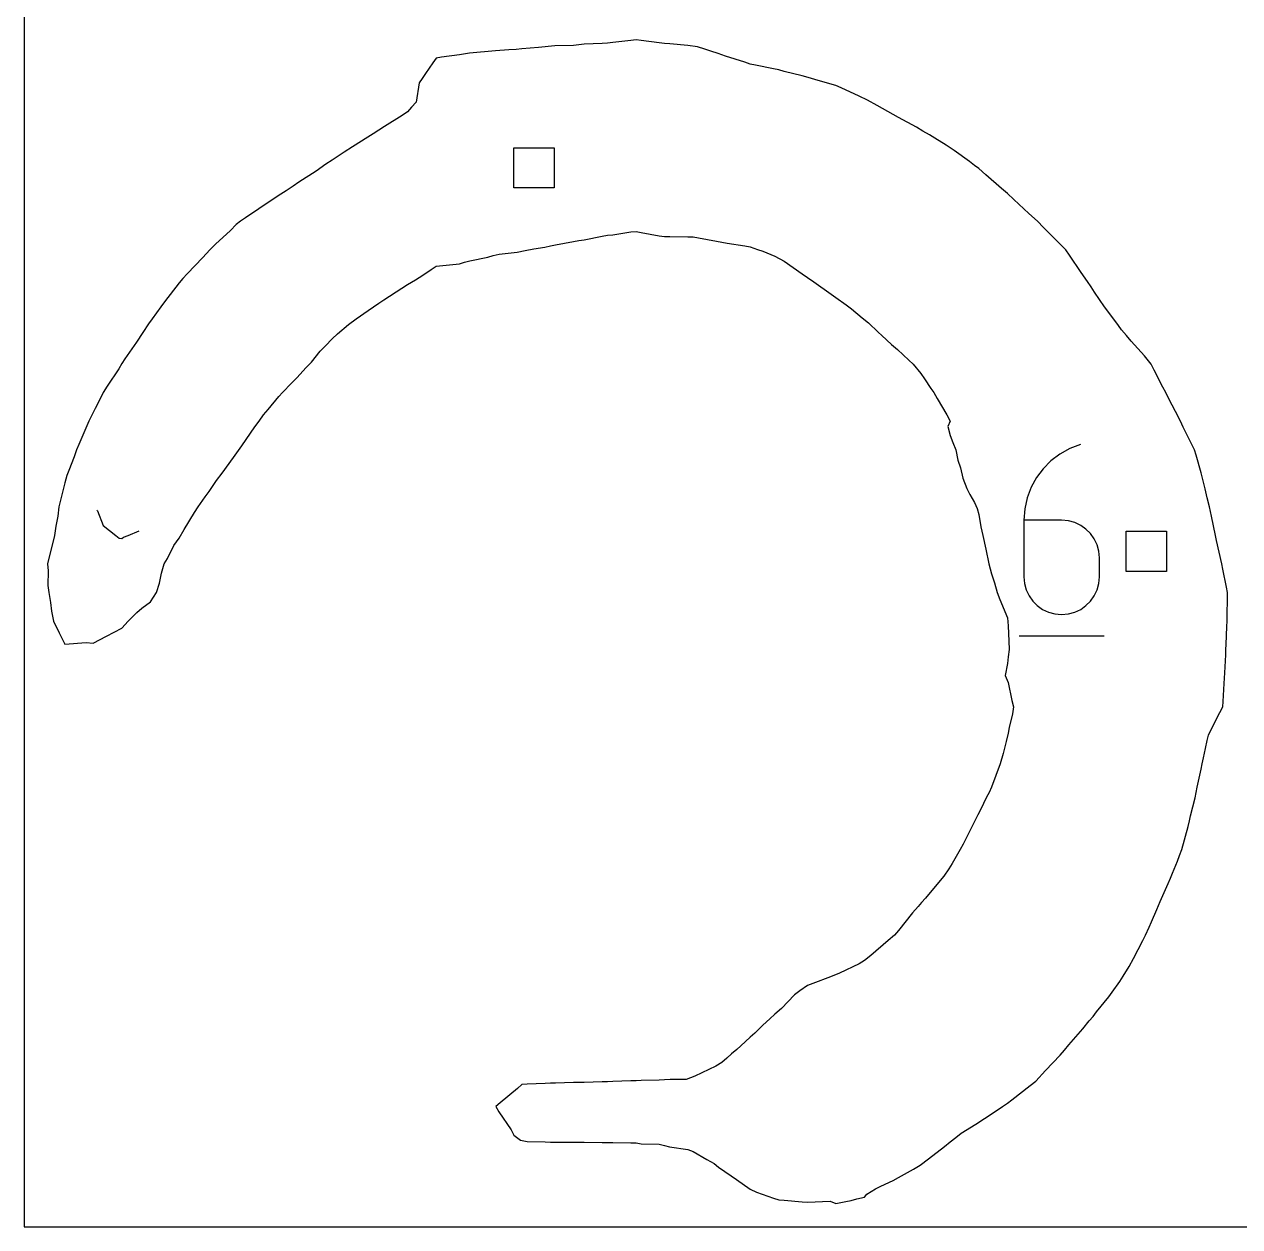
# Model space of a CAD drawing. Extents: x 0 to 12.2, y 0 to 12.
# Drawn here: x 0 to 4.841, y 0 to 4.791 of the extents above; entities that cross this region are included whole.
import ezdxf

# ---------------------------------------------------------------- set-up
doc = ezdxf.new("R2010")
doc.units = 0

msp = doc.modelspace()

# ---------------------------------------------------------------- linework, layer by layer
at = {"layer": 'annotation', "color": 1}
for p, q in [((4.164529, 3.099976), (4.125012, 3.078221)), ((4.207593, 3.116123), (4.164529, 3.099976)), ((4.207593, 3.116123), (4.207593, 3.116123)), ((4.089448, 3.051402), (4.058242, 3.020064)), ((4.125012, 3.078221), (4.089448, 3.051402)), ((4.058242, 3.020064), (4.0318, 2.984752)), ((4.0318, 2.984752), (4.010529, 2.946011)), ((4.010529, 2.946011), (3.994832, 2.904387)), ((3.985117, 2.860424), (3.981788, 2.814668)), ((3.994832, 2.904387), (3.985117, 2.860424)), ((0.289316, 2.855198), (0.291286, 2.851733)), ((0.291286, 2.851733), (0.314772, 2.794157)), ((3.981788, 2.814668), (3.981788, 2.589671)), ((4.132112, 2.814668), (3.981788, 2.814668)), ((4.159148, 2.812255), (4.132112, 2.814668)), ((4.184588, 2.805297), (4.159148, 2.812255)), ((0.314772, 2.794157), (0.364355, 2.754318)), ((0.414156, 2.754319), (0.457812, 2.772587)), ((4.208009, 2.794212), (4.184588, 2.805297)), ((4.228988, 2.779421), (4.208009, 2.794212)), ((4.247101, 2.761344), (4.228988, 2.779421)), ((4.261925, 2.740399), (4.247101, 2.761344)), ((0.364355, 2.754318), (0.377418, 2.743029)), ((0.377418, 2.743029), (0.388706, 2.741833)), ((0.388706, 2.741833), (0.395383, 2.747316)), ((0.395383, 2.747316), (0.414156, 2.754319)), ((4.273038, 2.717006), (4.261925, 2.740399)), ((4.280016, 2.691585), (4.273038, 2.717006)), ((4.282436, 2.664557), (4.280016, 2.691585)), ((4.282436, 2.589671), (4.282436, 2.664557)), ((4.282436, 2.664557), (4.282436, 2.664557)), ((3.981788, 2.589671), (3.981788, 2.589671)), ((3.981788, 2.589671), (3.984215, 2.562629)), ((4.280016, 2.562629), (4.282436, 2.589671)), ((3.984215, 2.562629), (3.991211, 2.537173)), ((3.991211, 2.537173), (4.002346, 2.51373)), ((4.261925, 2.51373), (4.273038, 2.537173)), ((4.273038, 2.537173), (4.280016, 2.562629)), ((4.002346, 2.51373), (4.017194, 2.492724)), ((4.017194, 2.492724), (4.035324, 2.474583)), ((4.035324, 2.474583), (4.05631, 2.459732)), ((4.208009, 2.459732), (4.228988, 2.474583)), ((4.228988, 2.474583), (4.247101, 2.492724)), ((4.247101, 2.492724), (4.261925, 2.51373)), ((4.05631, 2.459732), (4.079722, 2.448596)), ((4.079722, 2.448596), (4.105132, 2.441603)), ((4.105132, 2.441603), (4.132112, 2.439177)), ((4.132112, 2.439177), (4.159148, 2.441603)), ((4.132112, 2.439177), (4.132112, 2.439177)), ((4.159148, 2.441603), (4.184588, 2.448596)), ((4.184588, 2.448596), (4.208009, 2.459732)), ((3.962961, 2.354559), (4.301434, 2.354559))]:
    msp.add_line(p, q, dxfattribs=at)
at = {"layer": 'boundary', "color": 5}
for p, q in [((2.048407, 4.698905), (1.981627, 4.69243)), ((2.113642, 4.705001), (2.048407, 4.698905)), ((2.187531, 4.706425), (2.113642, 4.705001)), ((2.209187, 4.709305), (2.187531, 4.706425)), ((2.230336, 4.711373), (2.209187, 4.709305)), ((2.301818, 4.714119), (2.230336, 4.711373)), ((2.322967, 4.716188), (2.301818, 4.714119)), ((2.344116, 4.717965), (2.322967, 4.716188)), ((2.415598, 4.72649), (2.344116, 4.717965)), ((2.436747, 4.728266), (2.415598, 4.72649)), ((2.457896, 4.726311), (2.436747, 4.728266)), ((2.529378, 4.716639), (2.457896, 4.726311)), ((2.550527, 4.714683), (2.529378, 4.716639)), ((2.571676, 4.71319), (2.550527, 4.714683)), ((2.643158, 4.706955), (2.571676, 4.71319)), ((2.68133, 4.700848), (2.643158, 4.706955)), ((2.710904, 4.691438), (2.68133, 4.700848)), ((1.640286, 4.6561), (1.627031, 4.636627)), ((1.661818, 4.659544), (1.640286, 4.6561)), ((1.733815, 4.668544), (1.661818, 4.659544)), ((1.77314, 4.675774), (1.733815, 4.668544)), ((1.876903, 4.684922), (1.77314, 4.675774)), ((1.930115, 4.688575), (1.876903, 4.684922)), ((1.959067, 4.691017), (1.930115, 4.688575)), ((1.981627, 4.69243), (1.959067, 4.691017)), ((2.73492, 4.683867), (2.710904, 4.691438)), ((2.764349, 4.67378), (2.73492, 4.683867)), ((2.792558, 4.663897), (2.764349, 4.67378)), ((2.870562, 4.640474), (2.792558, 4.663897)), ((1.627031, 4.636627), (1.598196, 4.594268)), ((2.891867, 4.632521), (2.870562, 4.640474)), ((2.913016, 4.627765), (2.891867, 4.632521)), ((2.984498, 4.613588), (2.913016, 4.627765)), ((3.005647, 4.608832), (2.984498, 4.613588)), ((3.026796, 4.603368), (3.005647, 4.608832)), ((3.098278, 4.584895), (3.026796, 4.603368)), ((1.573291, 4.557665), (1.561594, 4.481113)), ((1.58494, 4.574795), (1.573291, 4.557665)), ((1.598196, 4.594268), (1.58494, 4.574795)), ((3.131849, 4.576035), (3.098278, 4.584895)), ((3.152998, 4.570072), (3.131849, 4.576035)), ((3.233207, 4.547527), (3.152998, 4.570072)), ((3.254356, 4.537489), (3.233207, 4.547527)), ((3.325838, 4.504518), (3.254356, 4.537489)), ((3.358305, 4.488092), (3.325838, 4.504518)), ((1.542733, 4.461015), (1.526506, 4.442262)), ((1.561594, 4.481113), (1.542733, 4.461015)), ((3.397338, 4.467403), (3.358305, 4.488092)), ((3.418486, 4.455244), (3.397338, 4.467403)), ((3.460768, 4.431827), (3.418486, 4.455244)), ((1.505517, 4.42768), (1.434958, 4.383853)), ((1.526506, 4.442262), (1.505517, 4.42768)), ((3.481917, 4.419496), (3.460768, 4.431827)), ((3.553399, 4.38069), (3.481917, 4.419496)), ((1.412726, 4.369584), (1.389118, 4.354959)), ((1.434958, 4.383853), (1.412726, 4.369584)), ((3.579682, 4.365312), (3.553399, 4.38069)), ((3.605563, 4.350281), (3.579682, 4.365312)), ((1.367969, 4.341373), (1.308001, 4.30255)), ((1.389118, 4.354959), (1.367969, 4.341373)), ((3.626712, 4.337077), (3.605563, 4.350281)), ((3.672313, 4.309479), (3.626712, 4.337077)), ((3.703468, 4.28833), (3.672313, 4.309479)), ((1.274619, 4.280909), (1.22683, 4.249538)), ((1.308001, 4.30255), (1.274619, 4.280909)), ((3.764571, 4.244446), (3.703468, 4.28833)), ((1.201054, 4.233455), (1.16281, 4.205894)), ((1.22683, 4.249538), (1.201054, 4.233455)), ((3.78572, 4.228654), (3.764571, 4.244446)), ((3.802108, 4.215721), (3.78572, 4.228654)), ((3.829778, 4.191578), (3.802108, 4.215721)), ((1.16281, 4.205894), (1.094147, 4.161394)), ((3.893009, 4.137012), (3.829778, 4.191578)), ((1.042976, 4.127769), (1.021827, 4.113486)), ((1.071386, 4.145908), (1.042976, 4.127769)), ((1.094147, 4.161394), (1.071386, 4.145908)), ((3.915888, 4.116705), (3.893009, 4.137012)), ((3.941705, 4.092518), (3.915888, 4.116705)), ((0.967091, 4.078165), (0.933902, 4.055446)), ((1.021827, 4.113486), (0.967091, 4.078165)), ((4.00198, 4.037568), (3.941705, 4.092518)), ((0.881332, 4.019732), (0.860848, 4.005895)), ((0.933902, 4.055446), (0.881332, 4.019732)), ((4.036023, 4.005895), (4.00198, 4.037568)), ((0.843826, 3.992578), (0.82096, 3.969603)), ((0.860848, 4.005895), (0.843826, 3.992578)), ((4.059985, 3.981334), (4.036023, 4.005895)), ((4.118493, 3.923353), (4.059985, 3.981334)), ((0.82096, 3.969603), (0.761569, 3.914324)), ((2.116556, 3.911549), (2.188038, 3.925306)), ((2.188038, 3.925306), (2.209187, 3.929007)), ((2.209187, 3.929007), (2.230336, 3.932665)), ((2.230336, 3.932665), (2.301818, 3.946571)), ((2.301818, 3.946571), (2.322967, 3.950229)), ((2.322967, 3.950229), (2.344116, 3.951973)), ((2.344116, 3.951973), (2.415598, 3.963238)), ((2.415598, 3.963238), (2.436747, 3.964983)), ((2.436747, 3.964983), (2.457896, 3.961587)), ((2.457896, 3.961587), (2.529378, 3.948286)), ((2.529378, 3.948286), (2.550527, 3.944891)), ((2.550527, 3.944891), (2.571676, 3.944746)), ((2.571676, 3.944746), (2.643158, 3.944023)), ((2.643158, 3.944023), (2.664307, 3.943878)), ((2.664307, 3.943878), (2.685456, 3.939709)), ((2.685456, 3.939709), (2.756938, 3.926633)), ((2.756938, 3.926633), (2.778087, 3.922464)), ((2.778087, 3.922464), (2.799236, 3.918599)), ((4.148635, 3.892115), (4.118493, 3.923353)), ((0.738397, 3.892115), (0.710914, 3.86221)), ((0.761569, 3.914324), (0.738397, 3.892115)), ((1.867846, 3.869062), (1.892043, 3.874414)), ((1.892043, 3.874414), (1.963101, 3.883366)), ((1.963101, 3.883366), (1.994842, 3.890016)), ((1.994842, 3.890016), (2.029087, 3.895989)), ((2.029087, 3.895989), (2.073033, 3.903171)), ((2.073033, 3.903171), (2.095407, 3.907848)), ((2.095407, 3.907848), (2.116556, 3.911549)), ((2.799236, 3.918599), (2.870718, 3.907546)), ((2.870718, 3.907546), (2.891867, 3.903681)), ((2.891867, 3.903681), (2.920101, 3.893897)), ((2.920101, 3.893897), (2.94125, 3.886285)), ((2.94125, 3.886285), (2.989863, 3.867014)), ((4.16314, 3.870611), (4.148635, 3.892115)), ((0.710914, 3.86221), (0.648313, 3.796766)), ((1.621083, 3.813951), (1.640286, 3.826829)), ((1.640286, 3.826829), (1.732978, 3.83661)), ((1.732978, 3.83661), (1.754066, 3.842989)), ((1.754066, 3.842989), (1.775215, 3.848738)), ((1.775215, 3.848738), (1.846698, 3.863313)), ((1.846698, 3.863313), (1.867846, 3.869062)), ((2.989863, 3.867014), (3.026796, 3.846977)), ((3.026796, 3.846977), (3.098278, 3.796294)), ((4.210135, 3.802406), (4.16314, 3.870611)), ((0.631683, 3.778335), (0.616266, 3.761075)), ((0.648313, 3.796766), (0.631683, 3.778335)), ((1.557691, 3.772718), (1.587176, 3.791213)), ((1.587176, 3.791213), (1.621083, 3.813951)), ((3.098278, 3.796294), (3.119427, 3.782088)), ((3.119427, 3.782088), (3.144538, 3.765327)), ((4.234715, 3.766448), (4.210135, 3.802406)), ((0.616266, 3.761075), (0.558742, 3.684922)), ((1.432599, 3.692423), (1.503634, 3.739791)), ((1.503634, 3.739791), (1.526506, 3.754596)), ((1.526506, 3.754596), (1.557691, 3.772718)), ((3.144538, 3.765327), (3.213863, 3.715172)), ((4.249177, 3.744765), (4.234715, 3.766448)), ((4.263499, 3.723616), (4.249177, 3.744765)), ((0.558742, 3.684922), (0.543444, 3.664555)), ((1.412726, 3.679204), (1.432599, 3.692423)), ((3.213863, 3.715172), (3.233207, 3.702165)), ((3.233207, 3.702165), (3.273293, 3.672696)), ((4.303542, 3.664555), (4.263499, 3.723616)), ((0.543444, 3.664555), (0.509111, 3.617863)), ((1.32187, 3.6176), (1.370278, 3.650729)), ((1.370278, 3.650729), (1.390701, 3.664555)), ((1.390701, 3.664555), (1.412726, 3.679204)), ((3.273293, 3.672696), (3.294442, 3.657137)), ((3.294442, 3.657137), (3.337659, 3.621829)), ((4.31966, 3.642589), (4.303542, 3.664555)), ((4.358256, 3.591092), (4.31966, 3.642589)), ((0.494818, 3.596714), (0.471592, 3.562576)), ((0.509111, 3.617863), (0.494818, 3.596714)), ((1.247963, 3.556978), (1.291799, 3.595122)), ((1.291799, 3.595122), (1.32187, 3.6176)), ((3.337659, 3.621829), (3.362155, 3.60068)), ((3.362155, 3.60068), (3.401064, 3.564506)), ((4.371008, 3.574086), (4.358256, 3.591092)), ((0.471592, 3.562576), (0.447344, 3.524655)), ((1.199168, 3.509648), (1.226814, 3.537773)), ((1.226814, 3.537773), (1.247963, 3.556978)), ((3.401064, 3.564506), (3.416231, 3.550775)), ((3.416231, 3.550775), (3.454786, 3.515629)), ((4.390393, 3.550775), (4.371008, 3.574086)), ((4.409271, 3.528373), (4.390393, 3.550775)), ((0.447344, 3.524655), (0.400358, 3.458103)), ((1.143555, 3.445142), (1.178227, 3.488499)), ((1.178227, 3.488499), (1.199168, 3.509648)), ((3.454786, 3.515629), (3.478012, 3.49448)), ((3.478012, 3.49448), (3.523488, 3.452709)), ((4.461811, 3.469654), (4.409271, 3.528373)), ((0.388706, 3.439626), (0.375923, 3.418578)), ((0.400358, 3.458103), (0.388706, 3.439626)), ((1.122406, 3.422944), (1.143555, 3.445142)), ((3.523488, 3.452709), (3.540733, 3.436995)), ((4.489069, 3.436995), (4.461811, 3.469654)), ((0.375923, 3.418578), (0.329687, 3.348975)), ((1.085596, 3.381544), (1.122406, 3.422944)), ((3.540733, 3.436995), (3.570643, 3.399856)), ((3.570643, 3.399856), (3.586153, 3.378707)), ((4.501204, 3.412425), (4.489069, 3.436995)), ((4.535389, 3.345111), (4.501204, 3.412425)), ((0.329687, 3.348975), (0.314144, 3.323214)), ((1.02836, 3.323214), (1.064217, 3.360395)), ((1.064217, 3.360395), (1.085596, 3.381544)), ((3.586153, 3.378707), (3.611259, 3.339521)), ((4.546572, 3.323215), (4.535389, 3.345111)), ((0.304854, 3.303302), (0.281923, 3.260313)), ((0.314144, 3.323214), (0.304854, 3.303302)), ((0.971586, 3.255797), (1.01438, 3.307572)), ((1.01438, 3.307572), (1.02836, 3.323214)), ((3.611259, 3.339521), (3.622864, 3.323214)), ((3.622864, 3.323214), (3.636453, 3.299703)), ((3.636453, 3.299703), (3.674464, 3.234197)), ((4.559421, 3.298698), (4.546572, 3.323215)), ((4.585363, 3.248476), (4.559421, 3.298698)), ((0.281923, 3.260313), (0.268798, 3.233378)), ((0.953431, 3.234647), (0.971586, 3.255797)), ((4.606182, 3.209434), (4.585363, 3.248476)), ((0.256912, 3.209434), (0.216704, 3.117045)), ((0.268798, 3.233378), (0.256912, 3.209434)), ((0.918829, 3.187406), (0.935663, 3.209434)), ((0.935663, 3.209434), (0.953431, 3.234647)), ((3.674464, 3.234197), (3.688137, 3.209434)), ((3.688137, 3.209434), (3.679325, 3.188843)), ((4.616933, 3.186053), (4.606182, 3.209434)), ((0.866845, 3.110698), (0.918829, 3.187406)), ((3.679325, 3.188843), (3.688328, 3.152692)), ((3.688328, 3.152692), (3.699339, 3.124173)), ((4.651396, 3.117188), (4.616933, 3.186053)), ((0.216704, 3.117045), (0.208366, 3.095654)), ((0.847105, 3.083874), (0.866845, 3.110698)), ((3.699339, 3.124173), (3.710351, 3.095654)), ((4.661843, 3.095654), (4.651396, 3.117188)), ((0.198945, 3.06727), (0.177127, 3.013179)), ((0.208366, 3.095654), (0.198945, 3.06727)), ((0.788174, 3.002756), (0.832914, 3.065381)), ((0.832914, 3.065381), (0.847105, 3.083874)), ((3.710351, 3.095654), (3.718954, 3.053875)), ((3.718954, 3.053875), (3.729658, 3.023654)), ((4.667445, 3.074505), (4.661843, 3.095654)), ((4.687914, 3.003023), (4.667445, 3.074505)), ((0.177127, 3.013179), (0.168973, 2.992393)), ((0.765681, 2.973535), (0.788174, 3.002756)), ((3.729658, 3.023654), (3.739199, 2.981874)), ((4.693516, 2.981874), (4.687914, 3.003023)), ((0.161145, 2.964163), (0.151219, 2.921804)), ((0.168973, 2.992393), (0.161145, 2.964163)), ((0.735891, 2.92934), (0.765681, 2.973535)), ((3.739199, 2.981874), (3.75462, 2.941757)), ((4.698379, 2.961025), (4.693516, 2.981874)), ((4.703358, 2.939534), (4.698379, 2.961025)), ((0.151219, 2.921804), (0.138023, 2.868094)), ((0.693043, 2.868094), (0.720245, 2.908191)), ((0.720245, 2.908191), (0.735891, 2.92934)), ((3.75462, 2.941757), (3.766913, 2.917106)), ((3.766913, 2.917106), (3.785174, 2.885237)), ((4.712348, 2.904289), (4.703358, 2.939534)), ((0.138023, 2.868094), (0.133579, 2.831315)), ((0.678597, 2.84568), (0.693043, 2.868094)), ((3.785174, 2.885237), (3.795204, 2.861191)), ((3.795204, 2.861191), (3.802108, 2.837118)), ((4.720634, 2.868094), (4.712348, 2.904289)), ((4.728559, 2.830384), (4.720634, 2.868094)), ((0.133579, 2.831315), (0.125523, 2.791093)), ((0.637411, 2.778223), (0.678597, 2.84568)), ((3.802108, 2.837118), (3.810656, 2.78913)), ((4.737193, 2.792025), (4.728559, 2.830384)), ((0.125523, 2.791093), (0.120735, 2.754314)), ((0.616266, 2.743478), (0.637411, 2.778223)), ((3.810656, 2.78913), (3.81778, 2.754314)), ((4.74543, 2.754314), (4.737193, 2.792025)), ((0.11392, 2.72603), (0.099424, 2.668818)), ((0.120735, 2.754314), (0.11392, 2.72603)), ((0.570184, 2.662192), (0.59629, 2.714077)), ((0.59629, 2.714077), (0.616266, 2.743478)), ((3.81778, 2.754314), (3.82961, 2.699141)), ((4.749464, 2.734381), (4.74543, 2.754314)), ((4.770388, 2.640534), (4.749464, 2.734381)), ((0.099424, 2.668818), (0.0925, 2.640534)), ((3.82961, 2.699141), (3.842788, 2.640534)), ((0.0925, 2.640534), (0.095102, 2.612948)), ((0.546995, 2.603384), (0.556833, 2.640534)), ((0.556833, 2.640534), (0.570184, 2.662192)), ((3.842788, 2.640534), (3.853085, 2.601534)), ((4.774557, 2.619385), (4.770388, 2.640534)), ((4.788547, 2.547903), (4.774557, 2.619385)), ((0.095102, 2.612948), (0.094232, 2.55434)), ((0.537896, 2.563904), (0.546995, 2.603384)), ((3.853085, 2.601534), (3.864683, 2.565754)), ((0.094232, 2.55434), (0.097928, 2.526754)), ((0.097928, 2.526754), (0.104989, 2.487105)), ((0.514707, 2.508524), (0.526928, 2.526754)), ((0.526928, 2.526754), (0.537896, 2.563904)), ((3.864683, 2.565754), (3.875577, 2.526754)), ((3.875577, 2.526754), (3.885379, 2.49858)), ((4.792716, 2.526754), (4.788547, 2.547903)), ((4.793042, 2.505605), (4.792716, 2.526754)), ((0.104989, 2.487105), (0.107717, 2.452623)), ((0.467914, 2.463798), (0.502486, 2.490293)), ((0.502486, 2.490293), (0.514707, 2.508524)), ((3.885379, 2.49858), (3.915888, 2.425531)), ((4.791159, 2.434123), (4.793042, 2.505605)), ((0.107717, 2.452623), (0.116946, 2.412974)), ((0.413835, 2.412974), (0.448712, 2.446817)), ((0.448712, 2.446817), (0.467914, 2.463798)), ((3.915888, 2.425531), (3.919291, 2.394578)), ((4.791485, 2.412974), (4.791159, 2.434123)), ((0.116946, 2.412974), (0.139516, 2.365978)), ((0.326863, 2.353015), (0.388706, 2.385238)), ((0.388706, 2.385238), (0.413835, 2.412974)), ((3.919291, 2.394578), (3.922153, 2.333057)), ((4.787405, 2.320343), (4.79066, 2.391825)), ((4.79066, 2.391825), (4.791485, 2.412974)), ((0.139516, 2.365978), (0.161145, 2.321247)), ((0.161145, 2.321247), (0.246915, 2.327204)), ((0.246915, 2.327204), (0.274925, 2.324858)), ((0.274925, 2.324858), (0.326863, 2.353015)), ((3.922153, 2.333057), (3.922657, 2.299194)), ((3.922657, 2.299194), (3.918904, 2.27107)), ((4.782172, 2.206563), (4.785698, 2.278045)), ((4.785698, 2.278045), (4.786581, 2.299194)), ((4.786581, 2.299194), (4.787405, 2.320343)), ((3.915888, 2.243597), (3.907582, 2.19631)), ((3.918904, 2.27107), (3.915888, 2.243597)), ((3.907582, 2.19631), (3.919271, 2.168129)), ((4.780099, 2.164265), (4.781289, 2.185414)), ((4.781289, 2.185414), (4.782172, 2.206563)), ((3.919271, 2.168129), (3.933816, 2.096001)), ((4.77532, 2.092783), (4.780099, 2.164265)), ((3.933816, 2.096001), (3.94036, 2.071634)), ((4.77413, 2.071634), (4.77532, 2.092783)), ((3.936224, 2.043392), (3.923234, 1.989163)), ((3.94036, 2.071634), (3.936224, 2.043392)), ((4.728394, 1.980786), (4.762932, 2.048894)), ((4.762932, 2.048894), (4.77413, 2.071634)), ((3.923234, 1.989163), (3.919031, 1.967004)), ((3.919031, 1.967004), (3.91148, 1.932936)), ((4.7051, 1.905803), (4.712348, 1.937424)), ((4.712348, 1.937424), (4.717403, 1.957854)), ((4.717403, 1.957854), (4.728394, 1.980786)), ((3.91148, 1.932936), (3.898684, 1.885282)), ((4.69668, 1.867482), (4.7051, 1.905803)), ((3.887385, 1.844074), (3.852571, 1.751477)), ((3.898684, 1.885282), (3.887385, 1.844074)), ((4.687532, 1.822925), (4.691569, 1.844074)), ((4.691569, 1.844074), (4.69668, 1.867482)), ((4.672497, 1.751443), (4.687532, 1.822925)), ((3.852571, 1.751477), (3.843903, 1.730294)), ((4.66846, 1.730294), (4.672497, 1.751443)), ((3.833128, 1.7111), (3.808928, 1.661396)), ((3.843903, 1.730294), (3.833128, 1.7111)), ((4.645638, 1.637662), (4.663791, 1.709145)), ((4.663791, 1.709145), (4.66846, 1.730294)), ((3.808928, 1.661396), (3.79802, 1.640639)), ((3.786163, 1.616513), (3.739696, 1.524297)), ((3.79802, 1.640639), (3.786163, 1.616513)), ((4.635756, 1.595097), (4.640969, 1.616513)), ((4.640969, 1.616513), (4.645638, 1.637662)), ((4.611622, 1.502733), (4.635756, 1.595097)), ((3.728027, 1.502733), (3.696547, 1.447497)), ((3.739696, 1.524297), (3.728027, 1.502733)), ((4.602298, 1.479183), (4.611622, 1.502733)), ((4.573165, 1.408544), (4.593293, 1.45654)), ((4.593293, 1.45654), (4.602298, 1.479183)), ((3.683035, 1.426348), (3.663164, 1.396479)), ((3.696547, 1.447497), (3.683035, 1.426348)), ((4.565436, 1.388953), (4.573165, 1.408544)), ((3.642015, 1.371234), (3.590404, 1.309622)), ((3.663164, 1.396479), (3.642015, 1.371234)), ((4.525135, 1.296322), (4.556428, 1.367804)), ((4.556428, 1.367804), (4.565436, 1.388953)), ((3.590404, 1.309622), (3.574548, 1.291903)), ((3.560488, 1.275173), (3.538555, 1.249944)), ((3.574548, 1.291903), (3.560488, 1.275173)), ((4.489768, 1.214908), (4.511148, 1.263609)), ((4.511148, 1.263609), (4.525135, 1.296322)), ((3.538555, 1.249944), (3.48249, 1.180188)), ((4.480645, 1.193759), (4.489768, 1.214908)), ((3.48249, 1.180188), (3.465939, 1.161393)), ((4.466173, 1.161393), (4.480645, 1.193759)), ((3.441782, 1.140259), (3.372026, 1.080713)), ((3.465939, 1.161393), (3.441782, 1.140259)), ((4.418756, 1.068762), (4.455952, 1.140244)), ((4.455952, 1.140244), (4.466173, 1.161393)), ((3.372026, 1.080713), (3.346987, 1.060439)), ((4.40175, 1.036443), (4.418756, 1.068762)), ((3.3253, 1.047613), (3.246972, 1.009975)), ((3.346987, 1.060439), (3.3253, 1.047613)), ((4.377792, 0.998595), (4.40175, 1.036443)), ((3.140576, 0.969433), (3.119427, 0.961419)), ((3.212058, 0.995057), (3.140576, 0.969433)), ((3.246972, 1.009975), (3.212058, 0.995057)), ((4.334086, 0.933833), (4.364306, 0.977446)), ((4.364306, 0.977446), (4.377792, 0.998595)), ((3.067808, 0.923523), (3.016607, 0.869263)), ((3.088957, 0.940065), (3.067808, 0.923523)), ((3.119427, 0.961419), (3.088957, 0.940065)), ((4.319638, 0.91543), (4.334086, 0.933833)), ((4.271675, 0.856252), (4.319638, 0.91543)), ((2.970022, 0.827963), (2.942279, 0.803211)), ((2.989283, 0.846611), (2.970022, 0.827963)), ((3.016607, 0.869263), (2.989283, 0.846611)), ((4.242192, 0.820053), (4.257228, 0.837849)), ((4.257228, 0.837849), (4.271675, 0.856252)), ((2.942279, 0.803211), (2.909393, 0.771609)), ((4.16126, 0.724821), (4.216221, 0.788934)), ((4.216221, 0.788934), (4.242192, 0.820053)), ((2.891867, 0.754767), (2.85477, 0.720812)), ((2.909393, 0.771609), (2.891867, 0.754767)), ((2.817178, 0.688183), (2.79863, 0.67185)), ((2.837721, 0.706273), (2.817178, 0.688183)), ((2.85477, 0.720812), (2.837721, 0.706273)), ((4.068478, 0.621818), (4.126234, 0.683625)), ((4.126234, 0.683625), (4.143448, 0.703086)), ((4.143448, 0.703086), (4.16126, 0.724821)), ((2.755133, 0.640051), (2.698656, 0.613662)), ((2.778087, 0.653761), (2.755133, 0.640051)), ((2.79863, 0.67185), (2.778087, 0.653761)), ((2.436747, 0.581272), (2.415598, 0.580661)), ((2.457896, 0.582665), (2.436747, 0.581272)), ((2.529378, 0.583498), (2.457896, 0.582665)), ((2.550527, 0.584891), (2.529378, 0.583498)), ((2.572168, 0.58642), (2.550527, 0.584891)), ((2.636597, 0.586799), (2.572168, 0.58642)), ((2.671357, 0.599503), (2.636597, 0.586799)), ((2.698656, 0.613662), (2.671357, 0.599503)), ((4.029668, 0.580471), (4.068478, 0.621818)), ((1.964678, 0.551158), (1.895365, 0.493728)), ((1.981627, 0.566173), (1.964678, 0.551158)), ((2.002776, 0.567796), (1.981627, 0.566173)), ((2.074258, 0.570183), (2.002776, 0.567796)), ((2.095407, 0.571805), (2.074258, 0.570183)), ((2.116556, 0.572242), (2.095407, 0.571805)), ((2.188038, 0.57406), (2.116556, 0.572242)), ((2.209187, 0.574497), (2.188038, 0.57406)), ((2.230336, 0.575022), (2.209187, 0.574497)), ((2.301818, 0.577286), (2.230336, 0.575022)), ((2.322967, 0.57781), (2.301818, 0.577286)), ((2.344116, 0.578421), (2.322967, 0.57781)), ((2.415598, 0.580661), (2.344116, 0.578421)), ((3.933182, 0.505197), (4.00643, 0.562303)), ((4.00643, 0.562303), (4.029668, 0.580471)), ((1.895365, 0.493728), (1.878417, 0.478713)), ((3.896302, 0.478713), (3.915888, 0.491666)), ((3.915888, 0.491666), (3.933182, 0.505197)), ((1.878417, 0.478713), (1.889805, 0.457564)), ((1.889805, 0.457564), (1.939219, 0.386082)), ((3.824418, 0.431749), (3.879517, 0.467491)), ((3.879517, 0.467491), (3.896302, 0.478713)), ((3.732303, 0.372491), (3.790689, 0.409092)), ((3.790689, 0.409092), (3.824418, 0.431749)), ((1.939219, 0.386082), (1.950608, 0.364933)), ((1.950608, 0.364933), (1.976067, 0.34524)), ((1.976067, 0.34524), (2.002776, 0.3393)), ((2.002776, 0.3393), (2.074258, 0.33861)), ((3.688328, 0.337572), (3.711154, 0.355782)), ((3.711154, 0.355782), (3.732303, 0.372491)), ((2.074258, 0.33861), (2.095407, 0.337136)), ((2.095407, 0.337136), (2.116556, 0.336995)), ((2.116556, 0.336995), (2.188038, 0.336602)), ((2.188038, 0.336602), (2.209187, 0.336462)), ((2.209187, 0.336462), (2.230336, 0.336277)), ((2.230336, 0.336277), (2.301818, 0.335919)), ((2.301818, 0.335919), (2.322967, 0.335734)), ((2.322967, 0.335734), (2.344116, 0.335021)), ((2.344116, 0.335021), (2.415598, 0.334664)), ((2.415598, 0.334664), (2.436747, 0.33395)), ((2.436747, 0.33395), (2.457896, 0.32989)), ((2.457896, 0.32989), (2.529378, 0.328206)), ((2.529378, 0.328206), (2.550527, 0.324145)), ((2.550527, 0.324145), (2.569608, 0.317939)), ((2.569608, 0.317939), (2.643044, 0.307906)), ((2.643044, 0.307906), (2.664307, 0.299124)), ((2.664307, 0.299124), (2.718184, 0.268189)), ((3.601312, 0.270012), (3.665817, 0.319682)), ((3.665817, 0.319682), (3.688328, 0.337572)), ((2.718184, 0.268189), (2.747387, 0.251153)), ((2.747387, 0.251153), (2.765531, 0.23756)), ((3.542099, 0.229512), (3.56811, 0.244539)), ((3.56811, 0.244539), (3.601312, 0.270012)), ((2.765531, 0.23756), (2.815505, 0.202507)), ((2.815505, 0.202507), (2.83638, 0.188077)), ((3.460768, 0.18367), (3.482933, 0.196513)), ((3.482933, 0.196513), (3.542099, 0.229512)), ((2.83638, 0.188077), (2.891867, 0.149841)), ((2.891867, 0.149841), (2.916439, 0.137372)), ((3.355856, 0.129135), (3.390616, 0.150551)), ((3.390616, 0.150551), (3.412182, 0.160889)), ((3.412182, 0.160889), (3.460768, 0.18367)), ((2.916439, 0.137372), (2.961767, 0.121727)), ((2.961767, 0.121727), (2.983979, 0.113524)), ((2.983979, 0.113524), (3.005647, 0.107671)), ((3.005647, 0.107671), (3.026796, 0.105846)), ((3.026796, 0.105846), (3.098278, 0.099296)), ((3.098278, 0.099296), (3.119427, 0.097471)), ((3.119427, 0.097471), (3.209519, 0.101878)), ((3.209519, 0.101878), (3.233207, 0.0925)), ((3.233207, 0.0925), (3.272977, 0.100234)), ((3.272977, 0.100234), (3.293808, 0.104592)), ((3.293808, 0.104592), (3.316925, 0.111134)), ((3.316925, 0.111134), (3.346987, 0.117854)), ((3.346987, 0.117854), (3.355856, 0.129135))]:
    msp.add_line(p, q, dxfattribs=at)
at = {"layer": 'frame', "color": 5}
for p, q in [((0, 12), (0, 0)), ((0, 0), (12, 0))]:
    msp.add_line(p, q, dxfattribs=at)
at = {"layer": 'hole', "color": 5}
for p, q in [((1.950654, 4.139007), (1.950654, 4.299007)), ((1.950654, 4.299007), (2.110654, 4.299007)), ((2.110654, 4.299007), (2.110654, 4.139007)), ((2.110654, 4.139007), (1.950654, 4.139007)), ((4.389757, 2.610967), (4.389757, 2.770967)), ((4.389757, 2.770967), (4.549757, 2.770967)), ((4.549757, 2.770967), (4.549757, 2.610967)), ((4.549757, 2.610967), (4.389757, 2.610967))]:
    msp.add_line(p, q, dxfattribs=at)

doc.saveas('drawing.dxf')
